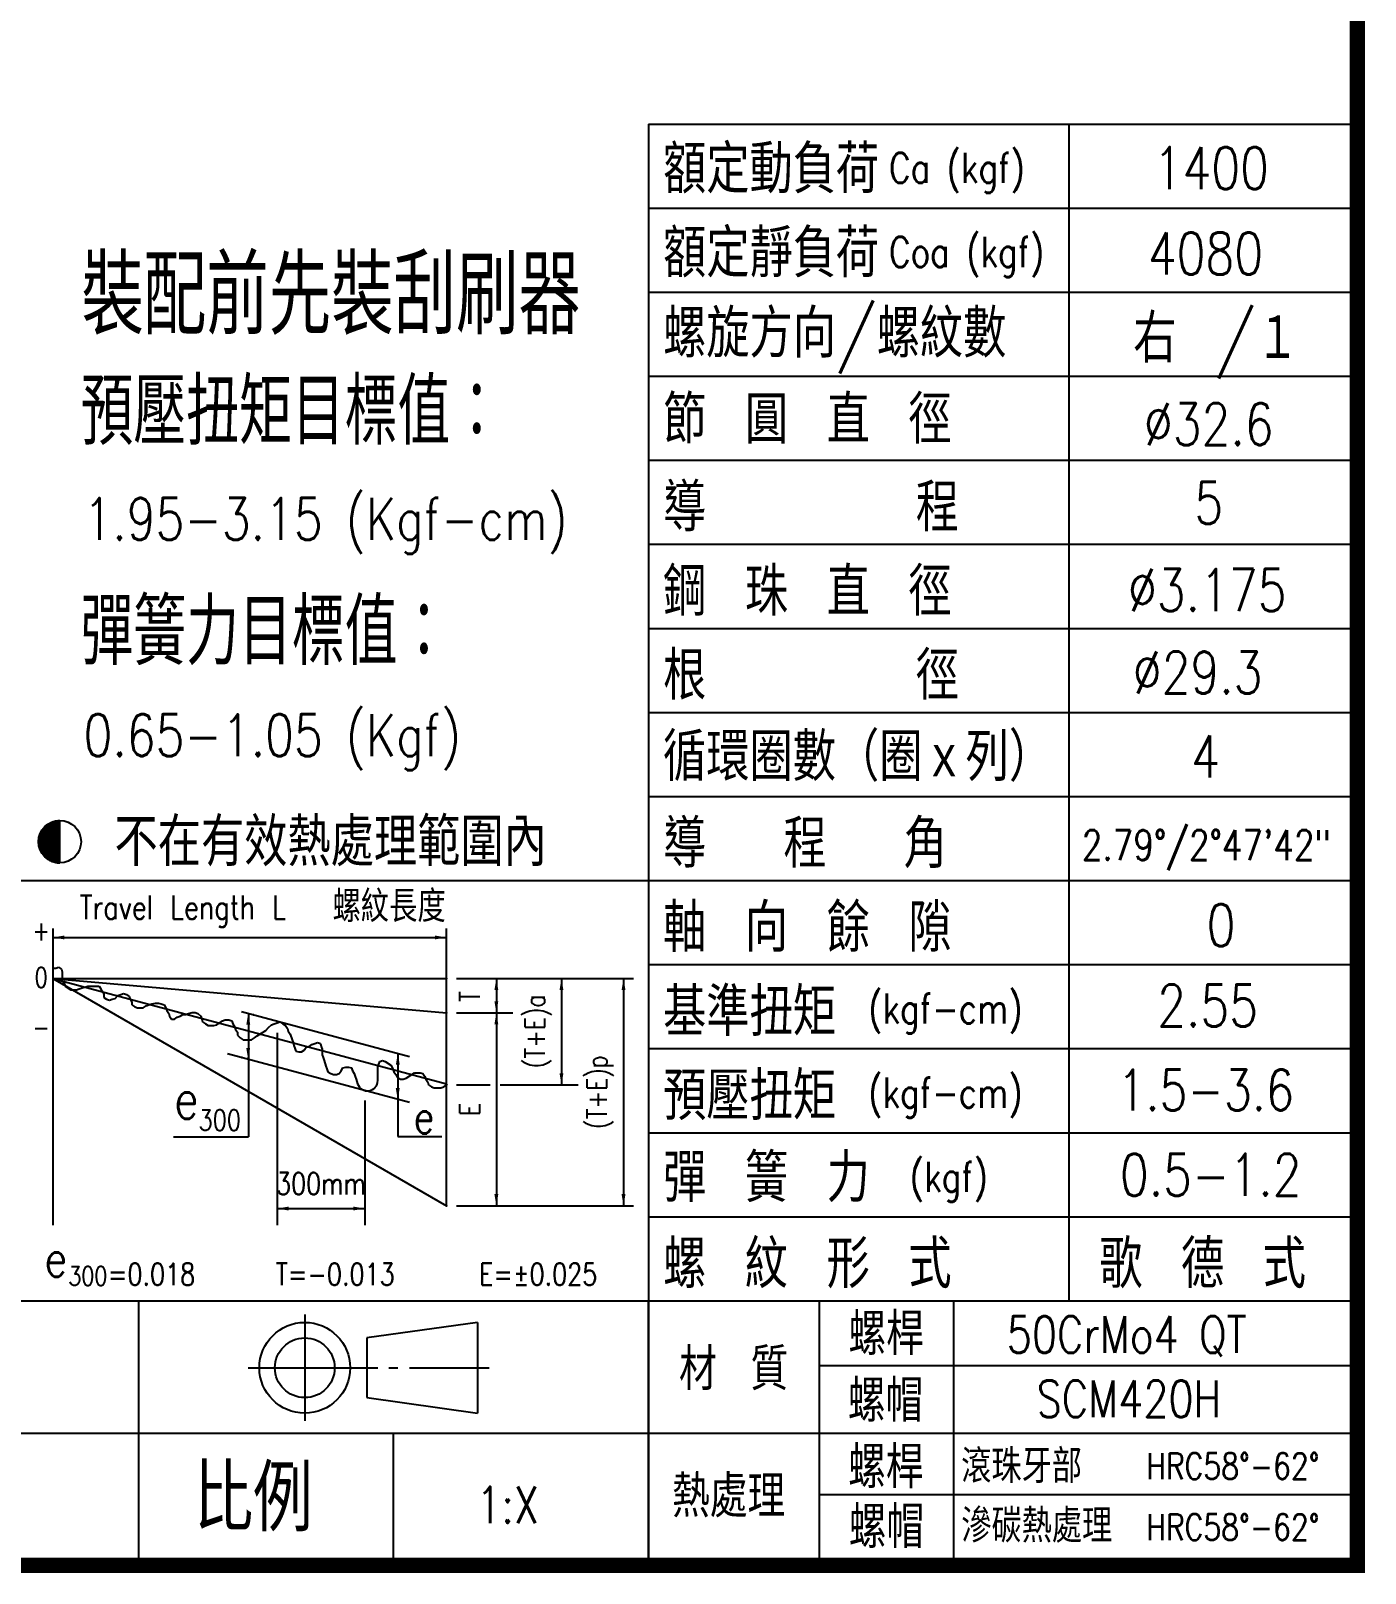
# Model space of a CAD drawing. Header units: millimetres. Extents: x 2309 to 2699, y 12 to 289.
# Drawn here: x 2588.1 to 2699.3, y 11.7 to 140.2 of the extents above; entities that cross this region are included whole.
import ezdxf
from ezdxf.enums import TextEntityAlignment as Align

# ---------------------------------------------------------------- set-up
doc = ezdxf.new("R2010")
doc.units = ezdxf.units.MM
doc.header["$LTSCALE"] = 10
doc.layers.get('0').update_dxf_attribs({"linetype": 'CONTINUOUS'})
doc.layers.add('Word', color=3, linetype='CONTINUOUS')
doc.layers.add('標籤(紅)', color=2, linetype='CONTINUOUS', lineweight=30)
doc.layers.add('標籤(黑)', color=64, linetype='CONTINUOUS', lineweight=30)
doc.styles.add('SIMPLEX', font='SIMPLEX.shx', dxfattribs={"width": 0.8, "height": 3.5, "bigfont": 'chineset.shx'})
doc.styles.get("Standard").update_dxf_attribs({"font": 'TXT', "width": 0.8, "bigfont": 'CHINESET'})

# ---------------------------------------------------------------- blocks, each defined once
blk = doc.blocks.new('*X2')
at = {"color": 0}
for p, q in [((508.66, 87.25), (512.19, 87.25)), ((508.68, 87.3), (512.19, 87.3)), ((508.71, 87.35), (512.19, 87.35)), ((508.74, 87.4), (512.19, 87.4)), ((508.77, 87.45), (512.19, 87.45)), ((508.8, 87.5), (512.19, 87.5)), ((508.83, 87.55), (512.19, 87.55)), ((508.87, 87.6), (512.19, 87.6)), ((508.9, 87.65), (512.19, 87.65)), ((508.94, 87.7), (512.19, 87.7)), ((508.97, 87.75), (512.19, 87.75)), ((509.01, 87.8), (512.19, 87.8)), ((509.05, 87.85), (512.19, 87.85)), ((509.09, 87.9), (512.19, 87.9)), ((509.13, 87.95), (512.19, 87.95)), ((509.18, 88), (512.19, 88)), ((509.22, 88.05), (512.19, 88.05)), ((509.27, 88.1), (512.19, 88.1)), ((509.31, 88.15), (512.19, 88.15)), ((509.36, 88.2), (512.19, 88.2)), ((509.41, 88.25), (512.19, 88.25)), ((509.47, 88.3), (512.19, 88.3)), ((509.52, 88.35), (512.19, 88.35)), ((509.58, 88.4), (512.19, 88.4)), ((509.64, 88.45), (512.19, 88.45)), ((509.7, 88.5), (512.19, 88.5)), ((509.76, 88.55), (512.19, 88.55)), ((509.83, 88.6), (512.19, 88.6)), ((509.9, 88.65), (512.19, 88.65)), ((509.97, 88.7), (512.19, 88.7)), ((510.05, 88.75), (512.19, 88.75)), ((510.13, 88.8), (512.19, 88.8)), ((510.22, 88.85), (512.19, 88.85)), ((510.31, 88.9), (512.19, 88.9)), ((510.41, 88.95), (512.19, 88.95)), ((510.51, 89), (512.19, 89)), ((510.62, 89.05), (512.19, 89.05)), ((510.75, 89.1), (512.19, 89.1)), ((510.89, 89.15), (512.19, 89.15)), ((511.04, 89.2), (512.19, 89.2)), ((511.22, 89.25), (512.19, 89.25)), ((511.45, 89.3), (512.19, 89.3)), ((511.81, 89.35), (512.19, 89.35)), ((508.19, 85.6), (512.19, 85.6)), ((508.19, 85.55), (512.19, 85.55)), ((508.19, 85.5), (512.19, 85.5)), ((508.19, 85.45), (512.19, 85.45)), ((508.19, 85.4), (512.19, 85.4)), ((508.19, 85.35), (512.19, 85.35)), ((508.19, 85.3), (512.19, 85.3)), ((508.19, 85.25), (512.19, 85.25)), ((508.19, 85.2), (512.19, 85.2)), ((508.19, 85.15), (512.19, 85.15)), ((508.2, 85.7), (512.19, 85.7)), ((508.2, 85.65), (512.19, 85.65)), ((508.2, 85.1), (512.19, 85.1)), ((508.2, 85.05), (512.19, 85.05)), ((508.2, 85), (512.19, 85)), ((508.21, 85.8), (512.19, 85.8)), ((508.21, 85.75), (512.19, 85.75)), ((508.21, 84.95), (512.19, 84.95)), ((508.21, 84.9), (512.19, 84.9)), ((508.22, 85.9), (512.19, 85.9)), ((508.22, 85.85), (512.19, 85.85)), ((508.22, 84.85), (512.19, 84.85)), ((508.23, 85.95), (512.19, 85.95)), ((508.23, 84.8), (512.19, 84.8)), ((508.23, 84.75), (512.19, 84.75)), ((508.24, 86), (512.19, 86)), ((508.24, 84.7), (512.19, 84.7)), ((508.25, 86.1), (512.19, 86.1)), ((508.25, 86.05), (512.19, 86.05)), ((508.25, 84.65), (512.19, 84.65)), ((508.26, 86.15), (512.19, 86.15)), ((508.26, 84.6), (512.19, 84.6)), ((508.27, 86.2), (512.19, 86.2)), ((508.27, 84.55), (512.19, 84.55)), ((508.28, 84.5), (512.19, 84.5)), ((508.29, 86.25), (512.19, 86.25)), ((508.29, 84.45), (512.19, 84.45)), ((508.3, 86.3), (512.19, 86.3)), ((508.31, 86.35), (512.19, 86.35)), ((508.31, 84.4), (512.19, 84.4)), ((508.32, 86.4), (512.19, 86.4)), ((508.32, 84.35), (512.19, 84.35)), ((508.33, 84.3), (512.19, 84.3)), ((508.34, 86.45), (512.19, 86.45)), ((508.35, 86.5), (512.19, 86.5)), ((508.37, 86.55), (512.19, 86.55)), ((508.38, 86.6), (512.19, 86.6)), ((508.4, 86.65), (512.19, 86.65)), ((508.42, 86.7), (512.19, 86.7)), ((508.43, 86.75), (512.19, 86.75)), ((508.45, 86.8), (512.19, 86.8)), ((508.47, 86.85), (512.19, 86.85)), ((508.49, 86.9), (512.19, 86.9)), ((508.51, 86.95), (512.19, 86.95)), ((508.54, 87), (512.19, 87)), ((508.56, 87.05), (512.19, 87.05)), ((508.58, 87.1), (512.19, 87.1)), ((508.61, 87.15), (512.19, 87.15)), ((508.63, 87.2), (512.19, 87.2)), ((508.35, 84.25), (512.19, 84.25)), ((508.36, 84.2), (512.19, 84.2)), ((508.38, 84.15), (512.19, 84.15)), ((508.39, 84.1), (512.19, 84.1)), ((508.41, 84.05), (512.19, 84.05)), ((508.43, 84), (512.19, 84)), ((508.45, 83.95), (512.19, 83.95)), ((508.47, 83.9), (512.19, 83.9)), ((508.49, 83.85), (512.19, 83.85)), ((508.51, 83.8), (512.19, 83.8)), ((508.53, 83.75), (512.19, 83.75)), ((508.55, 83.7), (512.19, 83.7)), ((508.57, 83.65), (512.19, 83.65)), ((508.6, 83.6), (512.19, 83.6)), ((508.62, 83.55), (512.19, 83.55)), ((508.65, 83.5), (512.19, 83.5)), ((508.68, 83.45), (512.19, 83.45)), ((508.7, 83.4), (512.19, 83.4)), ((508.73, 83.35), (512.19, 83.35)), ((508.76, 83.3), (512.19, 83.3)), ((508.79, 83.25), (512.19, 83.25)), ((508.83, 83.2), (512.19, 83.2)), ((508.86, 83.15), (512.19, 83.15)), ((508.89, 83.1), (512.19, 83.1)), ((508.93, 83.05), (512.19, 83.05)), ((508.96, 83), (512.19, 83)), ((509, 82.95), (512.19, 82.95)), ((509.04, 82.9), (512.19, 82.9)), ((509.08, 82.85), (512.19, 82.85)), ((509.12, 82.8), (512.19, 82.8)), ((509.16, 82.75), (512.19, 82.75)), ((509.21, 82.7), (512.19, 82.7)), ((509.25, 82.65), (512.19, 82.65)), ((509.3, 82.6), (512.19, 82.6)), ((509.35, 82.55), (512.19, 82.55)), ((509.4, 82.5), (512.19, 82.5)), ((509.45, 82.45), (512.19, 82.45)), ((509.5, 82.4), (512.19, 82.4)), ((509.56, 82.35), (512.19, 82.35)), ((509.62, 82.3), (512.19, 82.3)), ((509.68, 82.25), (512.19, 82.25)), ((509.74, 82.2), (512.19, 82.2)), ((509.81, 82.15), (512.19, 82.15)), ((509.88, 82.1), (512.19, 82.1)), ((509.95, 82.05), (512.19, 82.05)), ((510.03, 82), (512.19, 82)), ((510.11, 81.95), (512.19, 81.95)), ((510.19, 81.9), (512.19, 81.9)), ((510.28, 81.85), (512.19, 81.85)), ((510.38, 81.8), (512.19, 81.8)), ((510.48, 81.75), (512.19, 81.75)), ((510.59, 81.7), (512.19, 81.7)), ((510.71, 81.65), (512.19, 81.65)), ((510.84, 81.6), (512.19, 81.6)), ((510.99, 81.55), (512.19, 81.55)), ((511.17, 81.5), (512.19, 81.5)), ((511.38, 81.45), (512.19, 81.45)), ((511.68, 81.4), (512.19, 81.4))]:
    blk.add_line(p, q, dxfattribs=at)

msp = doc.modelspace()

# ---------------------------------------------------------------- linework, layer by layer
at = {"color": 3}
for p, q in [((2639.5842, 132.4202), (2639.5842, 12.9324)), ((2639.5842, 132.4202), (2698.6122, 132.4202)), ((2674.5841, 132.4202), (2674.5841, 34.4206)), ((2639.5842, 125.4202), (2698.6122, 125.4202)), ((2639.5842, 118.4202), (2698.6122, 118.4202)), ((2639.5842, 111.4203), (2698.6122, 111.4203)), ((2639.5842, 104.4203), (2698.6122, 104.4203)), ((2639.5842, 97.4203), (2698.6122, 97.4203)), ((2639.5842, 90.4204), (2698.6122, 90.4204)), ((2639.5842, 83.4204), (2698.6122, 83.4204)), ((2639.5842, 76.4204), (2698.6122, 76.4204)), ((2590.5589, 70.888), (2590.5589, 74.4228)), ((2584.5845, 69.4205), (2698.6122, 69.4205)), ((2589.9716, 65.4221), (2589.9716, 40.7202)), ((2622.7647, 42.3363), (2622.7647, 65.4221)), ((2589.9716, 62.1157), (2590.2191, 62.1157)), ((2590.2191, 62.1157), (2590.4544, 62.1941)), ((2590.4544, 62.1941), (2590.6896, 62.0374)), ((2590.6896, 62.0374), (2590.7681, 61.8023)), ((2590.7681, 61.8023), (2590.7681, 61.097)), ((2639.5842, 62.4205), (2698.6122, 62.4205)), ((2589.9716, 61.2694), (2622.7647, 42.3363)), ((2589.9716, 61.2694), (2622.7647, 61.2694)), ((2589.9716, 61.2694), (2622.7647, 58.4004)), ((2589.9716, 61.2694), (2622.7647, 52.4825)), ((2590.7681, 61.097), (2590.9249, 60.8619)), ((2590.9249, 60.8619), (2591.0033, 60.6268)), ((2591.0033, 60.6268), (2591.4739, 60.3134)), ((2591.9444, 60.3134), (2592.1797, 60.3918)), ((2592.1797, 60.3918), (2592.415, 60.4701)), ((2592.415, 60.4701), (2592.6502, 60.5485)), ((2592.6502, 60.5485), (2592.8855, 60.6268)), ((2592.8855, 60.6268), (2593.8266, 60.6268)), ((2593.8266, 60.6268), (2593.9834, 60.3918)), ((2593.9834, 60.3918), (2594.1403, 60.1567)), ((2591.4739, 60.3134), (2591.9444, 60.3134)), ((2594.1403, 60.1567), (2594.2187, 59.9216)), ((2594.2187, 59.9216), (2594.2187, 59.6865)), ((2594.2187, 59.6865), (2594.454, 59.5298)), ((2594.454, 59.5298), (2594.6892, 59.4514)), ((2594.6892, 59.4514), (2594.9245, 59.5298)), ((2594.9245, 59.5298), (2595.1598, 59.6081)), ((2595.1598, 59.6081), (2595.395, 59.8432)), ((2595.395, 59.8432), (2595.6303, 59.9216)), ((2595.6303, 59.9216), (2595.8656, 60)), ((2595.8656, 60), (2596.1008, 59.9216)), ((2596.1008, 59.9216), (2596.3361, 59.7649)), ((2596.3361, 59.7649), (2596.4145, 59.5298)), ((2596.4145, 59.5298), (2596.5714, 59.2947)), ((2596.5714, 59.2947), (2596.5714, 59.0596)), ((2597.983, 59.0596), (2598.2183, 59.138)), ((2598.2183, 59.138), (2598.532, 59.2163)), ((2598.532, 59.2163), (2598.7672, 59.2163)), ((2598.7672, 59.2163), (2599.0025, 59.138)), ((2599.0025, 59.138), (2599.2378, 59.0596)), ((2596.5714, 59.0596), (2596.8067, 58.9029)), ((2596.8067, 58.9029), (2597.0419, 58.8245)), ((2597.0419, 58.8245), (2597.5125, 58.8245)), ((2597.5125, 58.8245), (2597.7477, 58.9813)), ((2597.7477, 58.9813), (2597.983, 59.0596)), ((2599.2378, 59.0596), (2599.3946, 58.8245)), ((2599.3946, 58.8245), (2599.473, 58.5894)), ((2599.473, 58.5894), (2599.6299, 58.3544)), ((2599.6299, 58.3544), (2599.7083, 58.1193)), ((2599.7083, 58.1193), (2599.8652, 57.8842)), ((2599.8652, 57.8842), (2600.1004, 57.8842)), ((2600.1004, 57.8842), (2600.3357, 58.0409)), ((2600.3357, 58.0409), (2600.571, 58.1193)), ((2600.571, 58.1193), (2600.8062, 58.276)), ((2600.8062, 58.276), (2601.0415, 58.276)), ((2601.0415, 58.276), (2601.2768, 58.3544)), ((2601.2768, 58.3544), (2601.5905, 58.4327)), ((2601.5905, 58.4327), (2601.8257, 58.4327)), ((2601.8257, 58.4327), (2602.061, 58.3544)), ((2602.061, 58.3544), (2602.2963, 58.1193)), ((2602.2963, 58.1193), (2602.3747, 57.8842)), ((2602.3747, 57.8842), (2602.4531, 57.6491)), ((2604.1, 57.7275), (2604.3353, 57.8058)), ((2604.3353, 57.8058), (2604.649, 57.8058)), ((2604.649, 57.8058), (2604.8842, 57.7275)), ((2605.6816, 58.5071), (2619.6802, 54.7562)), ((2602.4531, 57.6491), (2602.6884, 57.4924)), ((2602.6884, 57.4924), (2602.9237, 57.3357)), ((2602.9237, 57.3357), (2603.3942, 57.3357)), ((2603.3942, 57.3357), (2603.6295, 57.414)), ((2603.6295, 57.414), (2604.1, 57.7275)), ((2604.8842, 57.7275), (2604.9627, 57.4924)), ((2604.9627, 57.4924), (2605.1195, 57.2573)), ((2605.1195, 57.2573), (2605.1979, 57.0222)), ((2605.1979, 57.0222), (2605.3548, 56.7871)), ((2605.3548, 56.7871), (2605.3548, 56.552)), ((2605.3548, 56.552), (2605.5901, 56.317)), ((2607.0017, 56.4737), (2607.7075, 56.9439)), ((2607.7075, 56.9439), (2607.9428, 57.1789)), ((2607.9428, 57.1789), (2608.178, 57.414)), ((2608.178, 57.414), (2608.4133, 57.4924)), ((2608.4133, 57.4924), (2608.6486, 57.5707)), ((2608.6486, 57.5707), (2608.8838, 57.6491)), ((2608.8838, 57.6491), (2609.1191, 57.4924)), ((2609.1191, 57.4924), (2609.3544, 57.3357)), ((2609.3544, 57.3357), (2609.5112, 57.1006)), ((2609.5112, 57.1006), (2609.5896, 56.8655)), ((2609.5896, 56.8655), (2609.7465, 56.6304)), ((2609.7465, 56.6304), (2609.9033, 56.1602)), ((2605.5901, 56.317), (2605.8253, 56.1602)), ((2605.8253, 56.1602), (2606.5311, 56.1602)), ((2606.5311, 56.1602), (2606.7664, 56.317)), ((2606.7664, 56.317), (2607.0017, 56.4737)), ((2609.9033, 56.1602), (2609.9818, 55.9252)), ((2609.9818, 55.9252), (2610.0602, 55.6901)), ((2610.0602, 55.6901), (2610.1386, 55.455)), ((2610.1386, 55.455), (2610.217, 55.2199)), ((2610.6876, 55.1415), (2610.9228, 55.2983)), ((2610.9228, 55.2983), (2611.0797, 55.5333)), ((2611.0797, 55.5333), (2611.315, 55.6117)), ((2611.315, 55.6117), (2611.5502, 55.7684)), ((2611.5502, 55.7684), (2611.7855, 55.8468)), ((2611.7855, 55.8468), (2612.0208, 55.9252)), ((2612.0208, 55.9252), (2612.256, 55.8468)), ((2612.256, 55.8468), (2612.3345, 55.6117)), ((2612.3345, 55.6117), (2612.4129, 55.3766)), ((2612.4129, 55.3766), (2612.4129, 54.9065)), ((2639.5842, 55.4205), (2698.6122, 55.4205)), ((2619.6679, 50.936), (2604.5291, 54.9925)), ((2610.217, 55.2199), (2610.4523, 55.1415)), ((2610.4523, 55.1415), (2610.6876, 55.1415)), ((2612.4129, 54.9065), (2612.4913, 54.6714)), ((2612.4913, 54.6714), (2612.5697, 54.4363)), ((2612.5697, 54.4363), (2612.7266, 53.9661)), ((2612.7266, 53.9661), (2612.805, 53.731)), ((2617.0398, 53.8878), (2617.1183, 54.1228)), ((2617.1183, 54.1228), (2617.1967, 54.3579)), ((2617.1967, 54.3579), (2617.432, 54.4363)), ((2617.432, 54.4363), (2617.6672, 54.3579)), ((2617.6672, 54.3579), (2618.1378, 54.0445)), ((2618.1378, 54.0445), (2618.2946, 53.731)), ((2612.805, 53.731), (2612.8834, 53.4959)), ((2612.8834, 53.4959), (2613.1187, 53.3392)), ((2613.1187, 53.3392), (2613.354, 53.2609)), ((2613.354, 53.2609), (2613.5892, 53.2609)), ((2613.5892, 53.2609), (2613.8245, 53.3392)), ((2613.8245, 53.3392), (2613.9813, 53.5743)), ((2613.9813, 53.5743), (2614.1382, 53.8094)), ((2614.1382, 53.8094), (2614.3735, 53.8878)), ((2614.3735, 53.8878), (2614.6087, 53.8878)), ((2614.6087, 53.8878), (2614.844, 53.8094)), ((2614.844, 53.8094), (2614.9224, 53.5743)), ((2614.9224, 53.5743), (2615.0793, 53.3392)), ((2615.0793, 53.3392), (2615.1577, 53.1041)), ((2615.1577, 53.1041), (2615.2361, 52.8691)), ((2615.2361, 52.8691), (2615.3627, 52.4895)), ((2617.0398, 52.7619), (2617.0398, 53.8878)), ((2618.2946, 53.731), (2618.373, 53.4959)), ((2618.373, 53.4959), (2618.5299, 53.2609)), ((2618.5299, 53.2609), (2618.6867, 53.0258)), ((2618.6867, 53.0258), (2618.922, 52.8691)), ((2618.922, 52.8691), (2619.1573, 52.8691)), ((2619.1573, 52.8691), (2619.3925, 52.9474)), ((2619.3925, 52.9474), (2619.8631, 53.2609)), ((2619.8631, 53.2609), (2620.0984, 53.4176)), ((2620.0984, 53.4176), (2620.5689, 53.4176)), ((2620.5689, 53.4176), (2620.8042, 53.3392)), ((2620.8042, 53.3392), (2620.961, 53.1041)), ((2620.961, 53.1041), (2621.0394, 52.8691)), ((2621.0394, 52.8691), (2621.1963, 52.634)), ((2621.1963, 52.634), (2621.2747, 52.3989)), ((2621.2747, 52.3989), (2621.51, 52.2422)), ((2621.51, 52.2422), (2621.7452, 52.1638)), ((2621.7452, 52.1638), (2622.2942, 52.1638)), ((2622.2942, 52.1638), (2622.5295, 52.2422)), ((2622.5295, 52.2422), (2622.7647, 52.3989)), ((2622.7647, 52.3989), (2622.8432, 52.4772)), ((2600.0355, 48.081), (2606.2684, 48.081)), ((2618.7201, 48.1106), (2622.3594, 48.1106)), ((2639.5842, 48.4205), (2698.6122, 48.4205)), ((2639.5842, 41.4206), (2698.6122, 41.4206)), ((2456.9614, 34.4206), (2698.6122, 34.4206)), ((2597.1301, 12.3865), (2597.1301, 34.4206)), ((2639.5842, 12.3865), (2639.5842, 34.4206)), ((2639.5842, 34.4206), (2698.6122, 34.4206)), ((2653.7903, 34.4206), (2653.7903, 12.9324)), ((2664.9746, 34.4206), (2664.9746, 12.9324)), ((2610.9611, 33.2879), (2610.9611, 24.437)), ((2625.3312, 32.6209), (2616.1201, 31.328)), ((2625.3312, 32.6209), (2625.3312, 25.0624)), ((2616.1201, 31.328), (2616.1201, 26.3553)), ((2606.2394, 28.8417), (2617.0427, 28.8417)), ((2617.9482, 28.8417), (2618.7145, 28.8417)), ((2619.6897, 28.8417), (2626.3115, 28.8417)), ((2653.7903, 29.0378), (2698.6122, 29.0378)), ((2616.1201, 26.3553), (2625.3312, 25.0624)), ((2539.0589, 23.4036), (2698.6122, 23.4036)), ((2618.3443, 12.3865), (2618.3443, 23.4036)), ((2653.7903, 18.3009), (2698.6122, 18.3009))]:
    msp.add_line(p, q, dxfattribs=at)
at = {"color": 3, "linetype": 'ByBlock'}
for p, q in [((2589.9716, 64.6783), (2622.7647, 64.6783)), ((2623.5923, 61.2694), (2638.3278, 61.2694)), ((2626.9139, 61.2694), (2626.9139, 58.4004)), ((2632.3354, 61.2694), (2632.3354, 52.3989)), ((2637.5027, 61.2694), (2637.5027, 42.3363)), ((2606.2684, 58.3499), (2606.2684, 48.081)), ((2623.5923, 58.4004), (2628.2932, 58.4004)), ((2626.9139, 58.4004), (2626.9139, 42.3363)), ((2608.6486, 56.7432), (2608.6486, 40.7244)), ((2626.9139, 56.4694), (2626.9139, 54.5384)), ((2618.7201, 54.9975), (2618.7201, 48.1106)), ((2623.5923, 52.3989), (2626.4041, 52.3989)), ((2627.2387, 52.3989), (2633.7146, 52.3989)), ((2615.9564, 51.103), (2615.9564, 40.7244)), ((2608.6486, 42.1037), (2615.9564, 42.1037)), ((2623.5923, 42.3363), (2638.3278, 42.3363))]:
    msp.add_line(p, q, dxfattribs=at)
msp.add_lwpolyline([(2309.506, 12.3865, 1.2937, 1.2937, 0), (2698.6122, 12.3865, 1.2937, 1.2937, 0), (2698.6122, 288.0448, 1.2937, 1.2937, 0), (2309.506, 288.0448, 1.2937, 1.2937, 0)], format="xyseb", close=True)
at = {"color": 3}
for centre, radius in [((2590.5589, 72.6554), 1.7674), ((2610.9611, 28.8417), 3.7792), ((2610.9611, 28.8417), 2.4863)]:
    msp.add_circle(centre, radius, dxfattribs=at)
msp.add_arc((2616.1792, 52.7619), 0.8607, 198.448471, 0, dxfattribs=at)
at = {"color": 3, "linetype": 'ByBlock'}
for p in [(2622.7647, 61.2694), (2622.7647, 61.2694), (2622.7647, 61.2694), (2606.688, 58.2375), (2622.7647, 58.4004), (2622.7647, 58.4004), (2626.9139, 58.4004), (2626.9139, 58.4004), (2608.6486, 57.5707), (2605.7321, 54.6701), (2606.2684, 54.6701), (2615.9564, 51.9305), (2622.7647, 52.3989), (2632.3354, 52.3989), (2615.9564, 42.1037), (2622.7647, 42.3363), (2622.7647, 42.3363), (2626.9139, 42.3363), (2637.5027, 42.3363)]:
    msp.add_point(p, dxfattribs=at)
for points in [[(2590.9371, 64.8392), (2590.9371, 64.5174), (2589.9716, 64.6783)], [(2621.7992, 64.8392), (2621.7992, 64.5174), (2622.7647, 64.6783)], [(2627.0748, 60.3039), (2626.753, 60.3039), (2626.9139, 61.2694)], [(2632.1744, 60.3039), (2632.4963, 60.3039), (2632.3354, 61.2694)], [(2637.3418, 60.3039), (2637.6637, 60.3039), (2637.5027, 61.2694)], [(2626.753, 59.3659), (2627.0748, 59.3659), (2626.9139, 58.4004)], [(2606.4157, 57.4284), (2606.0938, 57.4284), (2606.2548, 58.3939)], [(2626.753, 57.4349), (2627.0748, 57.4349), (2626.9139, 58.4004)], [(2606.4106, 55.4827), (2606.0888, 55.4827), (2606.2497, 54.5172)], [(2618.8674, 54.076), (2618.5456, 54.076), (2618.7065, 55.0415)], [(2632.1744, 53.3644), (2632.4963, 53.3644), (2632.3354, 52.3989)], [(2618.8623, 52.1303), (2618.5405, 52.1303), (2618.7014, 51.1648)], [(2626.753, 43.3018), (2627.0748, 43.3018), (2626.9139, 42.3363)], [(2637.3418, 43.3018), (2637.6637, 43.3018), (2637.5027, 42.3363)], [(2609.6141, 42.2646), (2609.6141, 41.9428), (2608.6486, 42.1037)], [(2614.9909, 42.2646), (2614.9909, 41.9428), (2615.9564, 42.1037)]]:
    msp.add_solid(points, dxfattribs=at)

# ---------------------------------------------------------------- block references
at = {"color": 3, "xscale": 0.4418498495220053, "yscale": 0.4418498495220053, "zscale": 0.4418498495220053}
msp.add_blockref('*X2', (2364.2492, 34.9357), dxfattribs=at)

# ---------------------------------------------------------------- texts
at = {"color": 3, "width": 0.9}
for s, height, p in [('額定動負荷', 3.99998, (2640.796, 126.6599)), ('額定靜負荷', 3.99998, (2640.796, 119.6599)), ('螺旋方向/螺紋數', 3.99998, (2640.796, 112.9704)), ('右 /１', 3.99998, (2679.9551, 112.5635)), ('節 圓 直 徑', 3.99998, (2640.796, 105.8052)), ('導     程', 3.99998, (2640.796, 98.4767)), ('鋼 珠 直 徑', 3.99998, (2640.796, 91.4768)), ('根     徑', 3.99998, (2640.796, 84.4768)), ('循環圈數（圈ｘ列）', 3.99998, (2640.796, 77.7111)), ('不在有效熱處理範圍內', 3.99998, (2595.1159, 70.6228)), ('導  程  角', 3.99998, (2640.796, 70.4769)), ('螺紋長度', 2.61765, (2613.2736, 65.9571)), ('軸 向 餘 隙', 3.99998, (2640.796, 63.4823)), ('基準扭矩 ', 3.99998, (2640.796, 56.4823)), ('預壓扭矩 ', 3.99998, (2640.796, 49.4824)), ('彈 簧 力', 3.99998, (2640.796, 42.6506)), ('螺 紋 形 式', 3.99998, (2640.796, 35.477)), ('歌 德 式', 3.99998, (2677.1133, 35.477)), ('螺桿', 3.4902, (2656.2321, 29.9033)), ('材 質', 3.4902, (2642.1275, 26.983)), ('螺帽', 3.4902, (2656.1813, 24.3421)), ('螺桿', 3.4902, (2656.2067, 18.8209)), ('滾珠牙部', 2.79216, (2665.6241, 19.2499)), ('比例', 5.49998, (2601.7157, 15.2234)), ('熱處理', 3.4902, (2641.543, 16.3946)), ('螺帽', 3.4902, (2656.2575, 13.8291)), ('滲碳熱處理', 2.79216, (2665.6344, 14.2872))]:
    msp.add_text(s, height=height, dxfattribs=at).set_placement(p)
at = {"color": 3, "style": 'SIMPLEX', "width": 0.8}
for s, height, p in [('Ca (kgf)', 2.49999, (2659.6106, 127.5123)), ('1400', 3.49998, (2681.6499, 127.0053)), ('Coa (kgf)', 2.49999, (2659.6106, 120.5123)), ('4080', 3.49998, (2681.1635, 119.8786)), ('%%C32.6', 3.49998, (2680.8369, 105.6697)), ('5', 3.5, (2685.0388, 99.1172)), ('%%c3.175', 3.49998, (2679.51, 91.8639)), ('%%c29.3', 3.49998, (2679.9106, 84.9906)), ('4', 3.5, (2684.7651, 77.9906)), ('2.79%%D/2%%D47\'42"', 2.499989, (2675.6688, 71.1256)), ('0', 3.5, (2686.0598, 63.9437)), ('(kgf-cm)', 2.49999, (2657.8817, 57.5029)), ('2.55', 3.49998, (2681.9421, 57.254)), ('(kgf-cm)', 2.49999, (2657.8817, 50.5029)), ('1.5-3.6', 3.40135, (2678.6352, 50.2786)), ('(kgf)', 2.49999, (2661.3453, 43.5029)), ('0.5-1.2', 3.49998, (2678.8377, 43.1662)), ('50CrMo4 QT', 3.05019, (2669.4176, 30.0824)), ('SCM420H', 3.05019, (2671.9037, 24.7333)), ('HRC58%%d-62%%d', 2.169027, (2681.0296, 19.5766)), ('1:X', 3.05019, (2625.2382, 15.905)), ('HRC58%%d-62%%d', 2.169027, (2681.0296, 14.4906))]:
    msp.add_text(s, height=height, dxfattribs=at).set_placement(p)
at = {"color": 3, "linetype": 'ByBlock', "width": 0.8}
for s, height, p in [('Travel Length L', 1.986173, (2600.8059, 67.1842)), ('300mm', 1.82066, (2612.3186, 44.1828))]:
    msp.add_text(s, height=height, dxfattribs=at).set_placement(p, align=Align.MIDDLE_CENTER)
for s, p in [('+', (2589.006, 65.2572)), ('0', (2589.006, 61.35)), ('-', (2589.006, 57.2258))]:
    msp.add_text(s, height=1.6551, dxfattribs=at).set_placement(p, align=Align.MIDDLE)
for s, height, p in [('T', 1.6551, (2624.707, 59.7576)), ('(T+E)a', 1.65514, (2630.1285, 56.8634)), ('(T+E)p', 1.65514, (2635.2959, 51.8028)), ('E', 1.6551, (2624.707, 50.3683))]:
    msp.add_text(s, height=height, rotation=90, dxfattribs=at).set_placement(p, align=Align.MIDDLE_CENTER)
at = {"color": 3, "width": 0.8}
for s, height, p in [('e', 3.3103, (2602.1183, 51.2234)), ('300', 1.72135, (2605.6509, 49.4752)), ('e', 2.7586, (2621.738, 49.7311)), ('e', 3.0482, (2591.1702, 37.946)), ('300', 1.58508, (2594.5239, 36.4895)), ('=0.018', 1.82893, (2601.8354, 36.6341)), ('E=%%P0.025', 1.82894, (2635.321, 36.634))]:
    msp.add_text(s, height=height, dxfattribs=at).set_placement(p, align=Align.MIDDLE_RIGHT)
at = {"layer": 'Word', "width": 0.8}
msp.add_text('T=-0.013', height=1.82894, dxfattribs=at).set_placement((2618.4484, 36.634), align=Align.MIDDLE_RIGHT)
at = {"layer": '標籤(紅)', "color": 2, "style": 'SIMPLEX', "width": 0.8}
msp.add_text('裝配前先裝刮刷器', height=6.5, dxfattribs=at).set_placement((2592.3594, 114.8953))
at = {"layer": '標籤(黑)', "color": 64, "style": 'SIMPLEX', "width": 0.8}
for s, p in [('1.95-3.15 (Kgf-cm)', (2592.5356, 97.7884)), ('0.65-1.05 (Kgf)', (2592.5386, 79.7657))]:
    msp.add_text(s, height=3.5, dxfattribs=at).set_placement(p)
at = {"layer": '標籤(黑)', "insert": (2592.2833, 111.2111), "char_height": 5.5, "width": 132.41, "attachment_point": 1, "style": 'SIMPLEX'}
msp.add_mtext('預壓扭矩目標值：\\P\\P彈簧力目標值：', dxfattribs=at)

doc.saveas('drawing.dxf')
